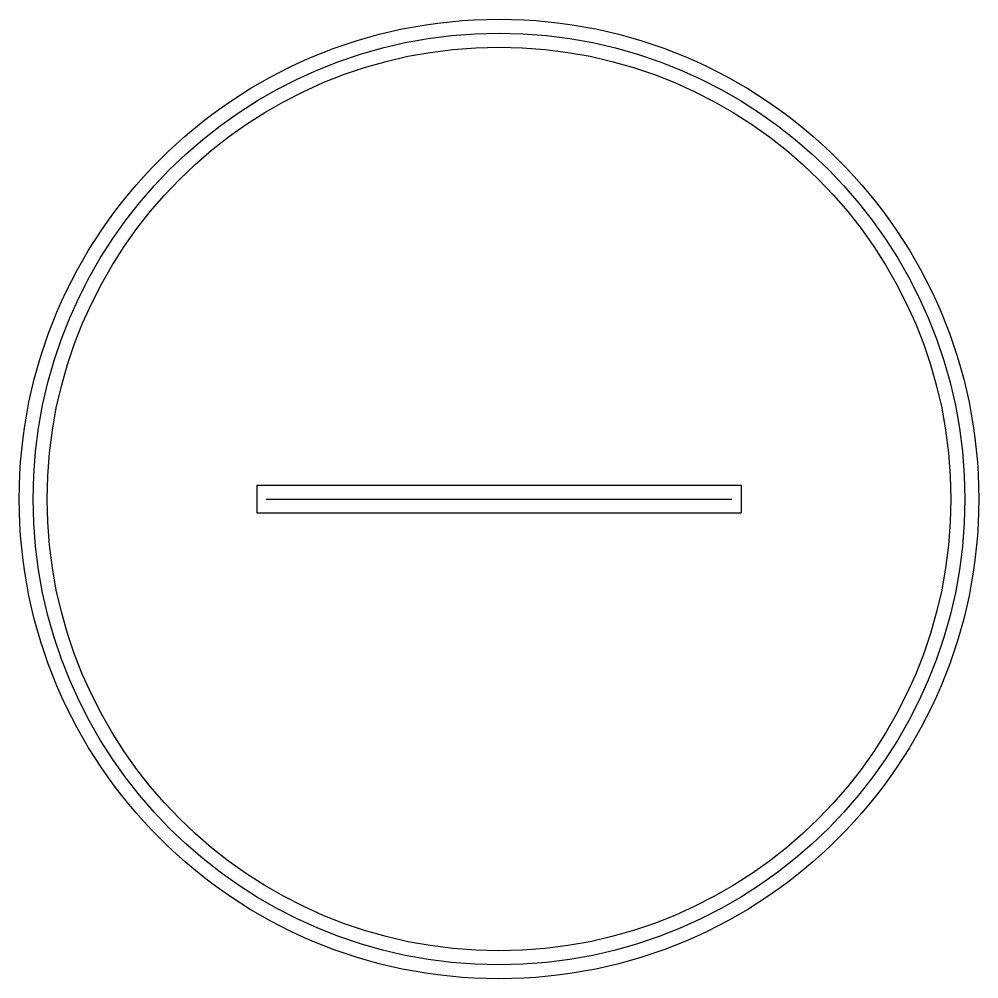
# Model space of a CAD drawing. Units: millimetres at full size, sheet at 1:100. Extents: x -10300 to 10300, y -15300 to 5300.
import ezdxf

# ---------------------------------------------------------------- set-up
doc = ezdxf.new("R2010")
doc.units = ezdxf.units.MM
doc.header["$LTSCALE"] = 100
doc.layers.add('0-0', color=7, linetype='Continuous')

msp = doc.modelspace()

# ---------------------------------------------------------------- linework, layer by layer
at = {"layer": '0-0'}
for p, q in [((-5200, -4700), (-5200, -5300)), ((-5200, -4700), (5200, -4700)), ((5200, -4700), (5200, -5300)), ((-5000, -5000), (5000, -5000)), ((-5200, -5300), (5200, -5300))]:
    msp.add_line(p, q, dxfattribs=at)
for radius in [10300, 10000, 9700]:
    msp.add_circle((0, -5000), radius, dxfattribs=at)

doc.saveas('drawing.dxf')
